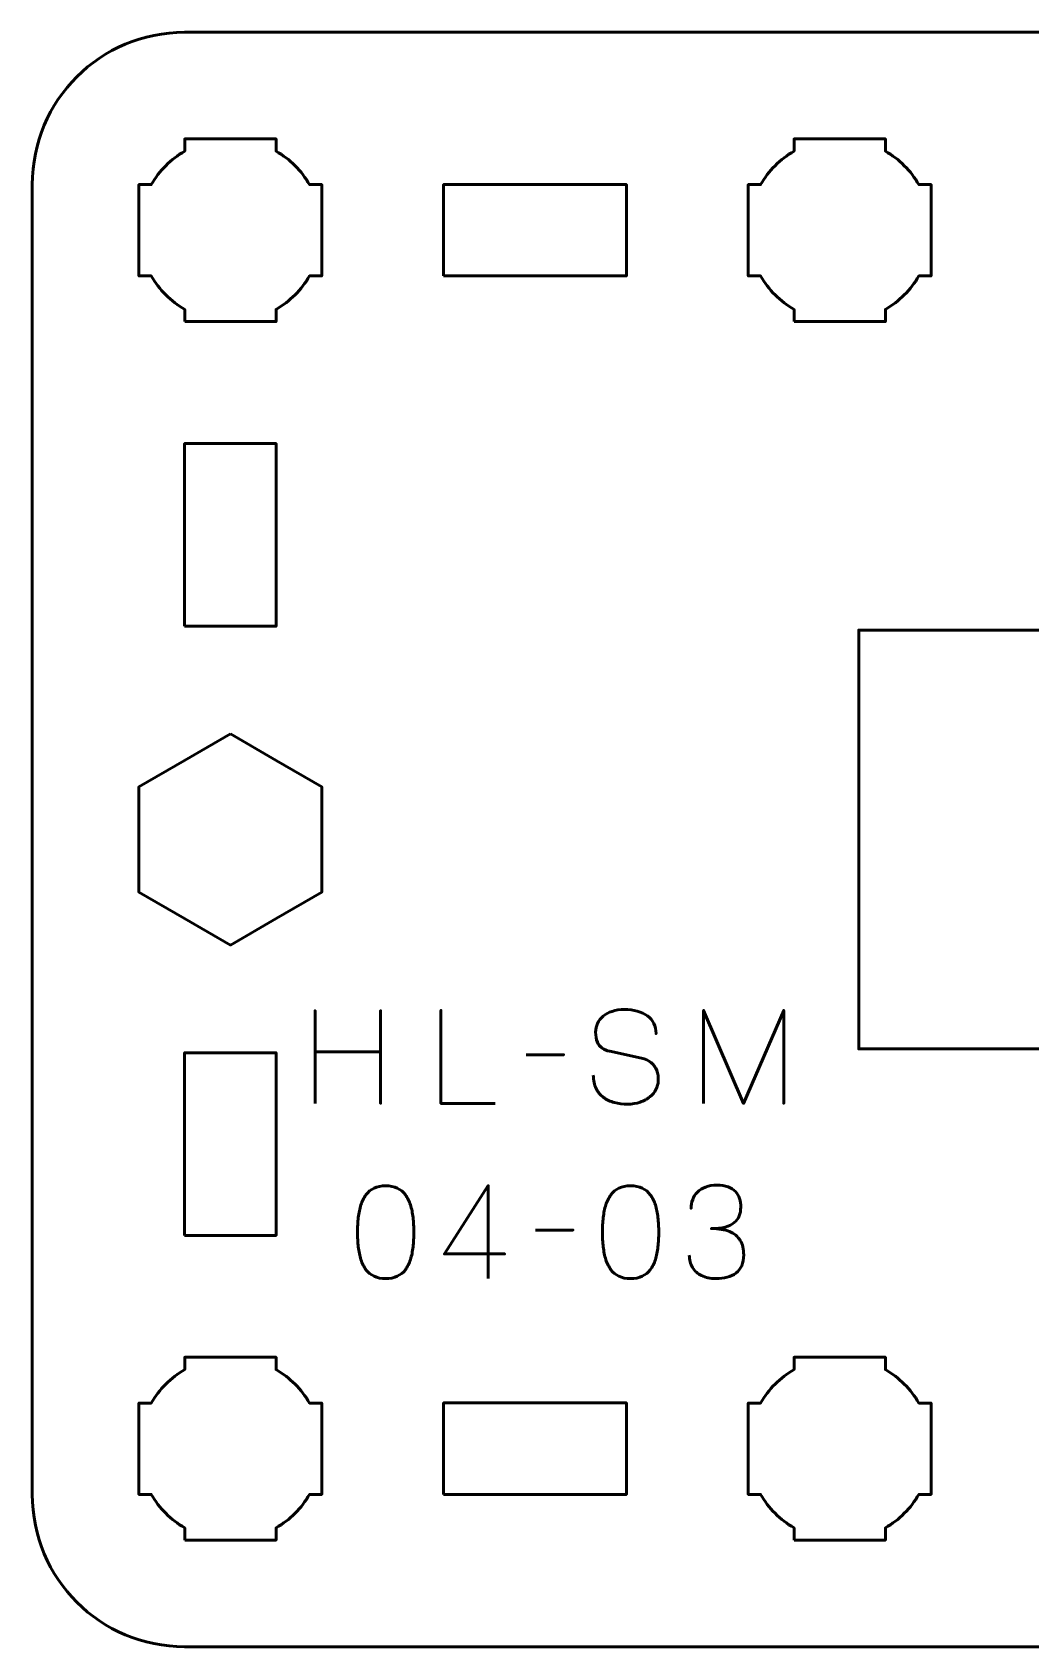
# Model space of a CAD drawing. Header units: centimetres. Extents: x -26.2 to 5.2, y -20.5 to -9.2.
# Drawn here: x -2.15 to 1.13, y -20.5 to -15.2 of the extents above; entities that cross this region are included whole.
import ezdxf

# ---------------------------------------------------------------- set-up
doc = ezdxf.new("R2010")
doc.units = ezdxf.units.CM
doc.header["$MEASUREMENT"] = 0
doc.layers.add('Layer 1', color=7, linetype='Continuous')

msp = doc.modelspace()

# ---------------------------------------------------------------- linework, layer by layer
at = {"layer": 'Layer 1', "color": 250, "lineweight": 53}
msp.add_open_spline([(5.14988, -20.00013), (5.1498, -20.27719), (4.92673, -20.50007), (4.64978, -20.50007), (4.64978, -20.50007), (1.88319, -20.50007), (1.11657, -20.50007), (-1.65002, -20.50007), (-1.65002, -20.50007), (-1.92702, -20.50007), (-2.15012, -20.27698), (-2.15012, -19.99998), (-2.15012, -19.99998), (-2.15012, -19.99998), (-2.15012, -15.70012), (-2.15012, -15.70012), (-2.15012, -15.70012), (-2.15012, -15.42299), (-1.92702, -15.20003), (-1.65002, -15.20003), (-1.65002, -15.20003), (1.11657, -15.20003), (1.88319, -15.20003), (4.64978, -15.20003), (4.64978, -15.20003), (4.92678, -15.20003), (5.14988, -15.42312), (5.14988, -15.70012), (5.14988, -15.70012), (5.14988, -15.70012), (5.14988, -16.50003), (5.14988, -16.50003), (5.14988, -16.50003), (5.14988, -16.50003), (4.04988, -16.50006), (4.04988, -16.50006), (4.04988, -16.50006), (4.04988, -16.50006), (3.34988, -17.16253), (3.34988, -17.16253), (3.34988, -17.16253), (3.34988, -17.16253), (3.34988, -17.16256), (3.34988, -17.16256), (3.34988, -17.16256), (3.34988, -17.16256), (0.56243, -17.16255), (0.56243, -17.16255), (0.56243, -17.16255), (0.56243, -17.16255), (0.56243, -18.53754), (0.56243, -18.53754), (0.56243, -18.53754), (0.56243, -18.53754), (3.34988, -18.53755), (3.34988, -18.53755), (3.34988, -18.53755), (3.34988, -18.53755), (3.34988, -18.25003), (3.34988, -18.25003), (3.34988, -18.25003), (3.34988, -18.25003), (3.84988, -18.25003), (3.84988, -18.25003), (3.84988, -18.25003), (3.84988, -18.25003), (3.84988, -17.65003), (3.84988, -17.65003), (3.84988, -17.65003), (3.84988, -17.65003), (4.14988, -17.35003), (4.14988, -17.35003), (4.14988, -17.35003), (4.14988, -17.35003), (5.14988, -17.35003), (5.14988, -17.35003), (5.14988, -17.35003), (5.14988, -17.35003), (5.14988, -20.00013), (5.14988, -20.00013)], degree=3, knots=[0, 0, 0, 0, 0.05, 0.05, 0.05, 0.05, 0.1, 0.1, 0.1, 0.1, 0.15, 0.15, 0.15, 0.15, 0.2, 0.2, 0.2, 0.2, 0.25, 0.25, 0.25, 0.25, 0.3, 0.3, 0.3, 0.3, 0.35, 0.35, 0.35, 0.35, 0.4, 0.4, 0.4, 0.4, 0.45, 0.45, 0.45, 0.45, 0.5, 0.5, 0.5, 0.5, 0.55, 0.55, 0.55, 0.55, 0.6, 0.6, 0.6, 0.6, 0.65, 0.65, 0.65, 0.65, 0.7, 0.7, 0.7, 0.7, 0.75, 0.75, 0.75, 0.75, 0.8, 0.8, 0.8, 0.8, 0.85, 0.85, 0.85, 0.85, 0.9, 0.9, 0.9, 0.9, 0.95, 0.95, 0.95, 0.95, 1, 1, 1, 1], dxfattribs=at)
at = {"layer": 'Layer 1', "lineweight": 53}
for points, knots in [([(-1.64993, -16.15), (-1.64993, -16.15), (-1.64993, -16.10989), (-1.64993, -16.10989), (-1.64993, -16.10989), (-1.69554, -16.08357), (-1.73346, -16.04554), (-1.75978, -16.00007), (-1.75978, -16.00007), (-1.75978, -16.00007), (-1.8, -16.00007), (-1.8, -16.00007), (-1.8, -16.00007), (-1.8, -16.00007), (-1.8, -15.85), (-1.8, -15.85), (-1.8, -15.85), (-1.8, -15.85), (-1.8, -15.70007), (-1.8, -15.70007), (-1.8, -15.70007), (-1.8, -15.70007), (-1.75978, -15.70007), (-1.75978, -15.70007), (-1.75978, -15.70007), (-1.73346, -15.65445), (-1.69554, -15.61657), (-1.64993, -15.59025), (-1.64993, -15.59025), (-1.64993, -15.59025), (-1.64993, -15.55), (-1.64993, -15.55), (-1.64993, -15.55), (-1.64993, -15.55), (-1.5, -15.55), (-1.5, -15.55), (-1.5, -15.55), (-1.5, -15.55), (-1.34992, -15.55), (-1.34992, -15.55), (-1.34992, -15.55), (-1.34992, -15.55), (-1.34992, -15.59025), (-1.34992, -15.59025), (-1.34992, -15.59025), (-1.30445, -15.61657), (-1.26642, -15.65445), (-1.2401, -15.70007), (-1.2401, -15.70007), (-1.2401, -15.70007), (-1.19999, -15.70007), (-1.19999, -15.70007), (-1.19999, -15.70007), (-1.19999, -15.70007), (-1.19999, -15.85), (-1.19999, -15.85), (-1.19999, -15.85), (-1.19999, -15.85), (-1.19999, -16.00007), (-1.19999, -16.00007), (-1.19999, -16.00007), (-1.19999, -16.00007), (-1.2401, -16.00007), (-1.2401, -16.00007), (-1.2401, -16.00007), (-1.26642, -16.04554), (-1.30445, -16.08357), (-1.34992, -16.10989), (-1.34992, -16.10989), (-1.34992, -16.10989), (-1.34992, -16.15), (-1.34992, -16.15), (-1.34992, -16.15), (-1.34992, -16.15), (-1.5, -16.15), (-1.5, -16.15), (-1.5, -16.15), (-1.5, -16.15), (-1.64993, -16.15), (-1.64993, -16.15)], [0, 0, 0, 0, 0.05, 0.05, 0.05, 0.05, 0.1, 0.1, 0.1, 0.1, 0.15, 0.15, 0.15, 0.15, 0.2, 0.2, 0.2, 0.2, 0.25, 0.25, 0.25, 0.25, 0.3, 0.3, 0.3, 0.3, 0.35, 0.35, 0.35, 0.35, 0.4, 0.4, 0.4, 0.4, 0.45, 0.45, 0.45, 0.45, 0.5, 0.5, 0.5, 0.5, 0.55, 0.55, 0.55, 0.55, 0.6, 0.6, 0.6, 0.6, 0.65, 0.65, 0.65, 0.65, 0.7, 0.7, 0.7, 0.7, 0.75, 0.75, 0.75, 0.75, 0.8, 0.8, 0.8, 0.8, 0.85, 0.85, 0.85, 0.85, 0.9, 0.9, 0.9, 0.9, 0.95, 0.95, 0.95, 0.95, 1, 1, 1, 1]), ([(0.35007, -16.15), (0.35007, -16.15), (0.35007, -16.10989), (0.35007, -16.10989), (0.35007, -16.10989), (0.30446, -16.08357), (0.26654, -16.04554), (0.24022, -16.00007), (0.24022, -16.00007), (0.24022, -16.00007), (0.2, -16.00007), (0.2, -16.00007), (0.2, -16.00007), (0.2, -16.00007), (0.2, -15.85), (0.2, -15.85), (0.2, -15.85), (0.2, -15.85), (0.2, -15.70007), (0.2, -15.70007), (0.2, -15.70007), (0.2, -15.70007), (0.24022, -15.70007), (0.24022, -15.70007), (0.24022, -15.70007), (0.26654, -15.65445), (0.30446, -15.61657), (0.35007, -15.59025), (0.35007, -15.59025), (0.35007, -15.59025), (0.35007, -15.55), (0.35007, -15.55), (0.35007, -15.55), (0.35007, -15.55), (0.5, -15.55), (0.5, -15.55), (0.5, -15.55), (0.5, -15.55), (0.65008, -15.55), (0.65008, -15.55), (0.65008, -15.55), (0.65008, -15.55), (0.65008, -15.59025), (0.65008, -15.59025), (0.65008, -15.59025), (0.69555, -15.61657), (0.73358, -15.65445), (0.7599, -15.70007), (0.7599, -15.70007), (0.7599, -15.70007), (0.80001, -15.70007), (0.80001, -15.70007), (0.80001, -15.70007), (0.80001, -15.70007), (0.80001, -15.85), (0.80001, -15.85), (0.80001, -15.85), (0.80001, -15.85), (0.80001, -16.00007), (0.80001, -16.00007), (0.80001, -16.00007), (0.80001, -16.00007), (0.7599, -16.00007), (0.7599, -16.00007), (0.7599, -16.00007), (0.73358, -16.04554), (0.69555, -16.08357), (0.65008, -16.10989), (0.65008, -16.10989), (0.65008, -16.10989), (0.65008, -16.15), (0.65008, -16.15), (0.65008, -16.15), (0.65008, -16.15), (0.5, -16.15), (0.5, -16.15), (0.5, -16.15), (0.5, -16.15), (0.35007, -16.15), (0.35007, -16.15)], [0, 0, 0, 0, 0.05, 0.05, 0.05, 0.05, 0.1, 0.1, 0.1, 0.1, 0.15, 0.15, 0.15, 0.15, 0.2, 0.2, 0.2, 0.2, 0.25, 0.25, 0.25, 0.25, 0.3, 0.3, 0.3, 0.3, 0.35, 0.35, 0.35, 0.35, 0.4, 0.4, 0.4, 0.4, 0.45, 0.45, 0.45, 0.45, 0.5, 0.5, 0.5, 0.5, 0.55, 0.55, 0.55, 0.55, 0.6, 0.6, 0.6, 0.6, 0.65, 0.65, 0.65, 0.65, 0.7, 0.7, 0.7, 0.7, 0.75, 0.75, 0.75, 0.75, 0.8, 0.8, 0.8, 0.8, 0.85, 0.85, 0.85, 0.85, 0.9, 0.9, 0.9, 0.9, 0.95, 0.95, 0.95, 0.95, 1, 1, 1, 1]), ([(-0.79999, -16.00007), (-0.79999, -16.00007), (-0.79999, -15.70007), (-0.79999, -15.70007), (-0.79999, -15.70007), (-0.79999, -15.70007), (-0.19998, -15.70007), (-0.19998, -15.70007), (-0.19998, -15.70007), (-0.19998, -15.70007), (-0.19998, -16.00007), (-0.19998, -16.00007), (-0.19998, -16.00007), (-0.19998, -16.00007), (-0.79999, -16.00007), (-0.79999, -16.00007)], [0, 0, 0, 0, 0.25, 0.25, 0.25, 0.25, 0.5, 0.5, 0.5, 0.5, 0.75, 0.75, 0.75, 0.75, 1, 1, 1, 1]), ([(-1.65007, -17.15002), (-1.65007, -17.15002), (-1.65007, -16.55002), (-1.65007, -16.55002), (-1.65007, -16.55002), (-1.65007, -16.55002), (-1.35007, -16.55002), (-1.35007, -16.55002), (-1.35007, -16.55002), (-1.35007, -16.55002), (-1.35007, -17.15002), (-1.35007, -17.15002), (-1.35007, -17.15002), (-1.35007, -17.15002), (-1.65007, -17.15002), (-1.65007, -17.15002)], [0, 0, 0, 0, 0.25, 0.25, 0.25, 0.25, 0.5, 0.5, 0.5, 0.5, 0.75, 0.75, 0.75, 0.75, 1, 1, 1, 1]), ([(-1.50008, -17.50367), (-1.50008, -17.50367), (-1.35007, -17.59027), (-1.35007, -17.59027), (-1.35007, -17.59027), (-1.35007, -17.59027), (-1.20008, -17.67687), (-1.20008, -17.67687), (-1.20008, -17.67687), (-1.20008, -17.67687), (-1.20008, -17.85008), (-1.20008, -17.85008), (-1.20008, -17.85008), (-1.20008, -17.85008), (-1.20008, -18.02329), (-1.20008, -18.02329), (-1.20008, -18.02329), (-1.20008, -18.02329), (-1.35007, -18.10989), (-1.35007, -18.10989), (-1.35007, -18.10989), (-1.35007, -18.10989), (-1.50008, -18.19649), (-1.50008, -18.19649), (-1.50008, -18.19649), (-1.50008, -18.19649), (-1.65009, -18.10989), (-1.65009, -18.10989), (-1.65009, -18.10989), (-1.65009, -18.10989), (-1.80008, -18.02329), (-1.80008, -18.02329), (-1.80008, -18.02329), (-1.80008, -18.02329), (-1.80008, -17.85008), (-1.80008, -17.85008), (-1.80008, -17.85008), (-1.80008, -17.85008), (-1.80008, -17.67687), (-1.80008, -17.67687), (-1.80008, -17.67687), (-1.80008, -17.67687), (-1.65009, -17.59027), (-1.65009, -17.59027), (-1.65009, -17.59027), (-1.65009, -17.59027), (-1.50008, -17.50367), (-1.50008, -17.50367)], [0, 0, 0, 0, 0.0833333, 0.0833333, 0.0833333, 0.0833333, 0.1666667, 0.1666667, 0.1666667, 0.1666667, 0.25, 0.25, 0.25, 0.25, 0.3333333, 0.3333333, 0.3333333, 0.3333333, 0.4166667, 0.4166667, 0.4166667, 0.4166667, 0.5, 0.5, 0.5, 0.5, 0.5833333, 0.5833333, 0.5833333, 0.5833333, 0.6666667, 0.6666667, 0.6666667, 0.6666667, 0.75, 0.75, 0.75, 0.75, 0.8333333, 0.8333333, 0.8333333, 0.8333333, 0.9166667, 0.9166667, 0.9166667, 0.9166667, 1, 1, 1, 1]), ([(-1.65007, -19.14999), (-1.65007, -19.14999), (-1.65007, -18.54998), (-1.65007, -18.54998), (-1.65007, -18.54998), (-1.65007, -18.54998), (-1.35007, -18.54998), (-1.35007, -18.54998), (-1.35007, -18.54998), (-1.35007, -18.54998), (-1.35007, -19.14999), (-1.35007, -19.14999), (-1.35007, -19.14999), (-1.35007, -19.14999), (-1.65007, -19.14999), (-1.65007, -19.14999)], [0, 0, 0, 0, 0.25, 0.25, 0.25, 0.25, 0.5, 0.5, 0.5, 0.5, 0.75, 0.75, 0.75, 0.75, 1, 1, 1, 1]), ([(-1.64993, -20.15), (-1.64993, -20.15), (-1.64993, -20.10989), (-1.64993, -20.10989), (-1.64993, -20.10989), (-1.69554, -20.08357), (-1.73346, -20.04554), (-1.75978, -20.00007), (-1.75978, -20.00007), (-1.75978, -20.00007), (-1.8, -20.00007), (-1.8, -20.00007), (-1.8, -20.00007), (-1.8, -20.00007), (-1.8, -19.85), (-1.8, -19.85), (-1.8, -19.85), (-1.8, -19.85), (-1.8, -19.70007), (-1.8, -19.70007), (-1.8, -19.70007), (-1.8, -19.70007), (-1.75978, -19.70007), (-1.75978, -19.70007), (-1.75978, -19.70007), (-1.73346, -19.65445), (-1.69554, -19.61657), (-1.64993, -19.59025), (-1.64993, -19.59025), (-1.64993, -19.59025), (-1.64993, -19.55), (-1.64993, -19.55), (-1.64993, -19.55), (-1.64993, -19.55), (-1.5, -19.55), (-1.5, -19.55), (-1.5, -19.55), (-1.5, -19.55), (-1.34992, -19.55), (-1.34992, -19.55), (-1.34992, -19.55), (-1.34992, -19.55), (-1.34992, -19.59025), (-1.34992, -19.59025), (-1.34992, -19.59025), (-1.30445, -19.61657), (-1.26642, -19.65445), (-1.2401, -19.70007), (-1.2401, -19.70007), (-1.2401, -19.70007), (-1.19999, -19.70007), (-1.19999, -19.70007), (-1.19999, -19.70007), (-1.19999, -19.70007), (-1.19999, -19.85), (-1.19999, -19.85), (-1.19999, -19.85), (-1.19999, -19.85), (-1.19999, -20.00007), (-1.19999, -20.00007), (-1.19999, -20.00007), (-1.19999, -20.00007), (-1.2401, -20.00007), (-1.2401, -20.00007), (-1.2401, -20.00007), (-1.26642, -20.04554), (-1.30445, -20.08357), (-1.34992, -20.10989), (-1.34992, -20.10989), (-1.34992, -20.10989), (-1.34992, -20.15), (-1.34992, -20.15), (-1.34992, -20.15), (-1.34992, -20.15), (-1.5, -20.15), (-1.5, -20.15), (-1.5, -20.15), (-1.5, -20.15), (-1.64993, -20.15), (-1.64993, -20.15)], [0, 0, 0, 0, 0.05, 0.05, 0.05, 0.05, 0.1, 0.1, 0.1, 0.1, 0.15, 0.15, 0.15, 0.15, 0.2, 0.2, 0.2, 0.2, 0.25, 0.25, 0.25, 0.25, 0.3, 0.3, 0.3, 0.3, 0.35, 0.35, 0.35, 0.35, 0.4, 0.4, 0.4, 0.4, 0.45, 0.45, 0.45, 0.45, 0.5, 0.5, 0.5, 0.5, 0.55, 0.55, 0.55, 0.55, 0.6, 0.6, 0.6, 0.6, 0.65, 0.65, 0.65, 0.65, 0.7, 0.7, 0.7, 0.7, 0.75, 0.75, 0.75, 0.75, 0.8, 0.8, 0.8, 0.8, 0.85, 0.85, 0.85, 0.85, 0.9, 0.9, 0.9, 0.9, 0.95, 0.95, 0.95, 0.95, 1, 1, 1, 1]), ([(0.35007, -20.15), (0.35007, -20.15), (0.35007, -20.10989), (0.35007, -20.10989), (0.35007, -20.10989), (0.30446, -20.08357), (0.26654, -20.04554), (0.24022, -20.00007), (0.24022, -20.00007), (0.24022, -20.00007), (0.2, -20.00007), (0.2, -20.00007), (0.2, -20.00007), (0.2, -20.00007), (0.2, -19.85), (0.2, -19.85), (0.2, -19.85), (0.2, -19.85), (0.2, -19.70007), (0.2, -19.70007), (0.2, -19.70007), (0.2, -19.70007), (0.24022, -19.70007), (0.24022, -19.70007), (0.24022, -19.70007), (0.26654, -19.65445), (0.30446, -19.61657), (0.35007, -19.59025), (0.35007, -19.59025), (0.35007, -19.59025), (0.35007, -19.55), (0.35007, -19.55), (0.35007, -19.55), (0.35007, -19.55), (0.5, -19.55), (0.5, -19.55), (0.5, -19.55), (0.5, -19.55), (0.65008, -19.55), (0.65008, -19.55), (0.65008, -19.55), (0.65008, -19.55), (0.65008, -19.59025), (0.65008, -19.59025), (0.65008, -19.59025), (0.69555, -19.61657), (0.73358, -19.65445), (0.7599, -19.70007), (0.7599, -19.70007), (0.7599, -19.70007), (0.80001, -19.70007), (0.80001, -19.70007), (0.80001, -19.70007), (0.80001, -19.70007), (0.80001, -19.85), (0.80001, -19.85), (0.80001, -19.85), (0.80001, -19.85), (0.80001, -20.00007), (0.80001, -20.00007), (0.80001, -20.00007), (0.80001, -20.00007), (0.7599, -20.00007), (0.7599, -20.00007), (0.7599, -20.00007), (0.73358, -20.04554), (0.69555, -20.08357), (0.65008, -20.10989), (0.65008, -20.10989), (0.65008, -20.10989), (0.65008, -20.15), (0.65008, -20.15), (0.65008, -20.15), (0.65008, -20.15), (0.5, -20.15), (0.5, -20.15), (0.5, -20.15), (0.5, -20.15), (0.35007, -20.15), (0.35007, -20.15)], [0, 0, 0, 0, 0.05, 0.05, 0.05, 0.05, 0.1, 0.1, 0.1, 0.1, 0.15, 0.15, 0.15, 0.15, 0.2, 0.2, 0.2, 0.2, 0.25, 0.25, 0.25, 0.25, 0.3, 0.3, 0.3, 0.3, 0.35, 0.35, 0.35, 0.35, 0.4, 0.4, 0.4, 0.4, 0.45, 0.45, 0.45, 0.45, 0.5, 0.5, 0.5, 0.5, 0.55, 0.55, 0.55, 0.55, 0.6, 0.6, 0.6, 0.6, 0.65, 0.65, 0.65, 0.65, 0.7, 0.7, 0.7, 0.7, 0.75, 0.75, 0.75, 0.75, 0.8, 0.8, 0.8, 0.8, 0.85, 0.85, 0.85, 0.85, 0.9, 0.9, 0.9, 0.9, 0.95, 0.95, 0.95, 0.95, 1, 1, 1, 1]), ([(-0.79999, -19.99994), (-0.79999, -19.99994), (-0.79999, -19.69993), (-0.79999, -19.69993), (-0.79999, -19.69993), (-0.79999, -19.69993), (-0.19998, -19.69993), (-0.19998, -19.69993), (-0.19998, -19.69993), (-0.19998, -19.69993), (-0.19998, -19.99994), (-0.19998, -19.99994), (-0.19998, -19.99994), (-0.19998, -19.99994), (-0.79999, -19.99994), (-0.79999, -19.99994)], [0, 0, 0, 0, 0.25, 0.25, 0.25, 0.25, 0.5, 0.5, 0.5, 0.5, 0.75, 0.75, 0.75, 0.75, 1, 1, 1, 1])]:
    msp.add_open_spline(points, degree=3, knots=knots, dxfattribs=at)
at = {"layer": 'Layer 1', "color": 5, "lineweight": 53}
for points, knots in [([(-1.22217, -18.71637), (-1.22217, -18.71637), (-1.22217, -18.54746), (-1.22217, -18.54746), (-1.22217, -18.54746), (-1.22217, -18.54746), (-1.0067, -18.54746), (-1.0067, -18.54746), (-1.0067, -18.54746), (-1.0067, -18.54746), (-1.0067, -18.71637), (-1.0067, -18.71637), (-1.0067, -18.71637), (-1.0067, -18.71637), (-1.0067, -18.41157), (-1.0067, -18.41157), (-1.0067, -18.41157), (-1.0067, -18.41157), (-1.0067, -18.54746), (-1.0067, -18.54746), (-1.0067, -18.54746), (-1.0067, -18.54746), (-1.22217, -18.54746), (-1.22217, -18.54746), (-1.22217, -18.54746), (-1.22217, -18.54746), (-1.22217, -18.41157), (-1.22217, -18.41157), (-1.22217, -18.41157), (-1.22217, -18.41157), (-1.22217, -18.71637), (-1.22217, -18.71637)], [0, 0, 0, 0, 0.125, 0.125, 0.125, 0.125, 0.25, 0.25, 0.25, 0.25, 0.375, 0.375, 0.375, 0.375, 0.5, 0.5, 0.5, 0.5, 0.625, 0.625, 0.625, 0.625, 0.75, 0.75, 0.75, 0.75, 0.875, 0.875, 0.875, 0.875, 1, 1, 1, 1]), ([(-0.63078, -18.71637), (-0.63078, -18.71637), (-0.809, -18.71637), (-0.809, -18.71637), (-0.809, -18.71637), (-0.809, -18.71637), (-0.809, -18.41115), (-0.809, -18.41115), (-0.809, -18.41115), (-0.809, -18.41115), (-0.809, -18.71637), (-0.809, -18.71637), (-0.809, -18.71637), (-0.809, -18.71637), (-0.63078, -18.71637), (-0.63078, -18.71637)], [0, 0, 0, 0, 0.25, 0.25, 0.25, 0.25, 0.5, 0.5, 0.5, 0.5, 0.75, 0.75, 0.75, 0.75, 1, 1, 1, 1]), ([(-0.30863, -18.62408), (-0.30849, -18.64095), (-0.30553, -18.65541), (-0.2996, -18.66748), (-0.2996, -18.66748), (-0.29374, -18.67947), (-0.28556, -18.68928), (-0.27526, -18.6969), (-0.27526, -18.6969), (-0.26489, -18.70445), (-0.25296, -18.71002), (-0.23949, -18.71362), (-0.23949, -18.71362), (-0.22608, -18.71715), (-0.21169, -18.71891), (-0.19645, -18.71891), (-0.19645, -18.71891), (-0.18107, -18.71884), (-0.16724, -18.71658), (-0.15489, -18.71228), (-0.15489, -18.71228), (-0.14261, -18.70797), (-0.1321, -18.70219), (-0.12328, -18.69492), (-0.12328, -18.69492), (-0.11453, -18.68765), (-0.10776, -18.67954), (-0.10296, -18.67051), (-0.10296, -18.67051), (-0.09816, -18.66148), (-0.09562, -18.65224), (-0.09527, -18.64271), (-0.09527, -18.64271), (-0.09485, -18.63022), (-0.09668, -18.61879), (-0.1007, -18.60849), (-0.1007, -18.60849), (-0.10473, -18.59819), (-0.11094, -18.58958), (-0.11933, -18.58253), (-0.11933, -18.58253), (-0.12766, -18.57547), (-0.13817, -18.57053), (-0.15073, -18.56778), (-0.15073, -18.56778), (-0.15073, -18.56778), (-0.25444, -18.54534), (-0.25444, -18.54534), (-0.25444, -18.54534), (-0.26418, -18.5433), (-0.27258, -18.53984), (-0.27949, -18.53504), (-0.27949, -18.53504), (-0.28641, -18.53018), (-0.29177, -18.52347), (-0.29544, -18.51486), (-0.29544, -18.51486), (-0.29911, -18.50633), (-0.30101, -18.49546), (-0.30101, -18.48227), (-0.30101, -18.48227), (-0.30101, -18.47225), (-0.29896, -18.4628), (-0.2948, -18.45391), (-0.2948, -18.45391), (-0.29071, -18.44502), (-0.28464, -18.43718), (-0.27667, -18.43027), (-0.27667, -18.43027), (-0.2687, -18.42343), (-0.25882, -18.41806), (-0.24711, -18.41418), (-0.24711, -18.41418), (-0.23532, -18.41023), (-0.22185, -18.40826), (-0.20661, -18.40819), (-0.20661, -18.40819), (-0.1913, -18.40819), (-0.17726, -18.40995), (-0.16442, -18.41348), (-0.16442, -18.41348), (-0.15165, -18.41701), (-0.14057, -18.42209), (-0.13126, -18.42886), (-0.13126, -18.42886), (-0.12194, -18.43563), (-0.11475, -18.44396), (-0.10981, -18.45369), (-0.10981, -18.45369), (-0.10487, -18.4635), (-0.10254, -18.47472), (-0.10289, -18.48735), (-0.10289, -18.48735), (-0.10254, -18.47472), (-0.10487, -18.4635), (-0.10981, -18.45369), (-0.10981, -18.45369), (-0.11475, -18.44396), (-0.12194, -18.43563), (-0.13126, -18.42886), (-0.13126, -18.42886), (-0.14057, -18.42209), (-0.15165, -18.41701), (-0.16442, -18.41348), (-0.16442, -18.41348), (-0.17726, -18.40995), (-0.1913, -18.40819), (-0.20661, -18.40819), (-0.20661, -18.40819), (-0.22185, -18.40826), (-0.23532, -18.41023), (-0.24711, -18.41418), (-0.24711, -18.41418), (-0.25882, -18.41806), (-0.2687, -18.42343), (-0.27667, -18.43027), (-0.27667, -18.43027), (-0.28464, -18.43718), (-0.29071, -18.44502), (-0.2948, -18.45391), (-0.2948, -18.45391), (-0.29896, -18.4628), (-0.30101, -18.47225), (-0.30101, -18.48227), (-0.30101, -18.48227), (-0.30101, -18.49546), (-0.29918, -18.50633), (-0.29565, -18.51479), (-0.29565, -18.51479), (-0.29205, -18.52333), (-0.28676, -18.52996), (-0.27984, -18.53483), (-0.27984, -18.53483), (-0.27293, -18.53963), (-0.26446, -18.54316), (-0.25444, -18.54534), (-0.25444, -18.54534), (-0.25444, -18.54534), (-0.15073, -18.56778), (-0.15073, -18.56778), (-0.15073, -18.56778), (-0.13789, -18.57053), (-0.1273, -18.57547), (-0.11898, -18.58253), (-0.11898, -18.58253), (-0.11058, -18.58958), (-0.10444, -18.59819), (-0.10049, -18.60849), (-0.10049, -18.60849), (-0.09661, -18.61879), (-0.09485, -18.63022), (-0.09527, -18.64271), (-0.09527, -18.64271), (-0.09562, -18.65224), (-0.09816, -18.66148), (-0.10296, -18.67051), (-0.10296, -18.67051), (-0.10776, -18.67954), (-0.11453, -18.68765), (-0.12328, -18.69492), (-0.12328, -18.69492), (-0.1321, -18.70219), (-0.14261, -18.70797), (-0.15489, -18.71228), (-0.15489, -18.71228), (-0.16724, -18.71658), (-0.18107, -18.71884), (-0.19645, -18.71891), (-0.19645, -18.71891), (-0.21169, -18.71891), (-0.22608, -18.71715), (-0.23949, -18.71362), (-0.23949, -18.71362), (-0.25296, -18.71002), (-0.26489, -18.70445), (-0.27526, -18.6969), (-0.27526, -18.6969), (-0.28556, -18.68928), (-0.29374, -18.67947), (-0.2996, -18.66748), (-0.2996, -18.66748), (-0.30553, -18.65541), (-0.30849, -18.64095), (-0.30863, -18.62408)], [0, 0, 0, 0, 0.0217391, 0.0217391, 0.0217391, 0.0217391, 0.0434783, 0.0434783, 0.0434783, 0.0434783, 0.0652174, 0.0652174, 0.0652174, 0.0652174, 0.0869565, 0.0869565, 0.0869565, 0.0869565, 0.1086957, 0.1086957, 0.1086957, 0.1086957, 0.1304348, 0.1304348, 0.1304348, 0.1304348, 0.1521739, 0.1521739, 0.1521739, 0.1521739, 0.173913, 0.173913, 0.173913, 0.173913, 0.1956522, 0.1956522, 0.1956522, 0.1956522, 0.2173913, 0.2173913, 0.2173913, 0.2173913, 0.2391304, 0.2391304, 0.2391304, 0.2391304, 0.2608696, 0.2608696, 0.2608696, 0.2608696, 0.2826087, 0.2826087, 0.2826087, 0.2826087, 0.3043478, 0.3043478, 0.3043478, 0.3043478, 0.326087, 0.326087, 0.326087, 0.326087, 0.3478261, 0.3478261, 0.3478261, 0.3478261, 0.3695652, 0.3695652, 0.3695652, 0.3695652, 0.3913043, 0.3913043, 0.3913043, 0.3913043, 0.4130435, 0.4130435, 0.4130435, 0.4130435, 0.4347826, 0.4347826, 0.4347826, 0.4347826, 0.4565217, 0.4565217, 0.4565217, 0.4565217, 0.4782609, 0.4782609, 0.4782609, 0.4782609, 0.5, 0.5, 0.5, 0.5, 0.5217391, 0.5217391, 0.5217391, 0.5217391, 0.5434783, 0.5434783, 0.5434783, 0.5434783, 0.5652174, 0.5652174, 0.5652174, 0.5652174, 0.5869565, 0.5869565, 0.5869565, 0.5869565, 0.6086957, 0.6086957, 0.6086957, 0.6086957, 0.6304348, 0.6304348, 0.6304348, 0.6304348, 0.6521739, 0.6521739, 0.6521739, 0.6521739, 0.673913, 0.673913, 0.673913, 0.673913, 0.6956522, 0.6956522, 0.6956522, 0.6956522, 0.7173913, 0.7173913, 0.7173913, 0.7173913, 0.7391304, 0.7391304, 0.7391304, 0.7391304, 0.7608696, 0.7608696, 0.7608696, 0.7608696, 0.7826087, 0.7826087, 0.7826087, 0.7826087, 0.8043478, 0.8043478, 0.8043478, 0.8043478, 0.826087, 0.826087, 0.826087, 0.826087, 0.8478261, 0.8478261, 0.8478261, 0.8478261, 0.8695652, 0.8695652, 0.8695652, 0.8695652, 0.8913043, 0.8913043, 0.8913043, 0.8913043, 0.9130435, 0.9130435, 0.9130435, 0.9130435, 0.9347826, 0.9347826, 0.9347826, 0.9347826, 0.9565217, 0.9565217, 0.9565217, 0.9565217, 0.9782609, 0.9782609, 0.9782609, 0.9782609, 1, 1, 1, 1]), ([(0.05332, -18.71637), (0.05332, -18.71637), (0.05332, -18.41115), (0.05332, -18.41115), (0.05332, -18.41115), (0.05332, -18.41115), (0.18455, -18.71637), (0.18455, -18.71637), (0.18455, -18.71637), (0.18455, -18.71637), (0.31621, -18.41115), (0.31621, -18.41115), (0.31621, -18.41115), (0.31621, -18.41115), (0.31621, -18.71637), (0.31621, -18.71637), (0.31621, -18.71637), (0.31621, -18.71637), (0.31621, -18.41115), (0.31621, -18.41115), (0.31621, -18.41115), (0.31621, -18.41115), (0.18455, -18.71637), (0.18455, -18.71637), (0.18455, -18.71637), (0.18455, -18.71637), (0.05332, -18.41115), (0.05332, -18.41115), (0.05332, -18.41115), (0.05332, -18.41115), (0.05332, -18.71637), (0.05332, -18.71637)], [0, 0, 0, 0, 0.125, 0.125, 0.125, 0.125, 0.25, 0.25, 0.25, 0.25, 0.375, 0.375, 0.375, 0.375, 0.5, 0.5, 0.5, 0.5, 0.625, 0.625, 0.625, 0.625, 0.75, 0.75, 0.75, 0.75, 0.875, 0.875, 0.875, 0.875, 1, 1, 1, 1]), ([(-0.52876, -18.55677), (-0.52876, -18.55677), (-0.40557, -18.55677), (-0.40557, -18.55677), (-0.40557, -18.55677), (-0.40557, -18.55677), (-0.52876, -18.55677), (-0.52876, -18.55677)], [0, 0, 0, 0, 0.5, 0.5, 0.5, 0.5, 1, 1, 1, 1]), ([(-0.99018, -19.29168), (-0.97537, -19.29161), (-0.9626, -19.289), (-0.95194, -19.28392), (-0.95194, -19.28392), (-0.94136, -19.27884), (-0.93254, -19.27157), (-0.92549, -19.26233), (-0.92549, -19.26233), (-0.9185, -19.25302), (-0.913, -19.24201), (-0.90891, -19.22931), (-0.90891, -19.22931), (-0.90488, -19.21661), (-0.90199, -19.20271), (-0.90037, -19.18747), (-0.90037, -19.18747), (-0.89867, -19.17223), (-0.89783, -19.15621), (-0.8979, -19.13928), (-0.8979, -19.13928), (-0.89783, -19.12242), (-0.89867, -19.1064), (-0.90037, -19.09123), (-0.90037, -19.09123), (-0.90199, -19.07606), (-0.90488, -19.06209), (-0.90891, -19.04939), (-0.90891, -19.04939), (-0.913, -19.03676), (-0.9185, -19.02576), (-0.92549, -19.01637), (-0.92549, -19.01637), (-0.93254, -19.00706), (-0.94136, -18.99979), (-0.95194, -18.99471), (-0.95194, -18.99471), (-0.9626, -18.98956), (-0.97537, -18.98695), (-0.99018, -18.98688), (-0.99018, -18.98688), (-1.005, -18.98695), (-1.01777, -18.98956), (-1.02843, -18.99471), (-1.02843, -18.99471), (-1.03901, -18.99979), (-1.04783, -19.00706), (-1.05488, -19.01637), (-1.05488, -19.01637), (-1.06187, -19.02576), (-1.06737, -19.03676), (-1.07146, -19.04939), (-1.07146, -19.04939), (-1.07549, -19.06209), (-1.07838, -19.07606), (-1.08, -19.09123), (-1.08, -19.09123), (-1.08169, -19.1064), (-1.08254, -19.12242), (-1.08247, -19.13928), (-1.08247, -19.13928), (-1.08254, -19.15621), (-1.08169, -19.17223), (-1.08, -19.18747), (-1.08, -19.18747), (-1.07838, -19.20271), (-1.07549, -19.21661), (-1.07146, -19.22931), (-1.07146, -19.22931), (-1.06737, -19.24201), (-1.06187, -19.25302), (-1.05488, -19.26233), (-1.05488, -19.26233), (-1.04783, -19.27157), (-1.03901, -19.27884), (-1.02843, -19.28392), (-1.02843, -19.28392), (-1.01777, -19.289), (-1.005, -19.29161), (-0.99018, -19.29168)], [0, 0, 0, 0, 0.05, 0.05, 0.05, 0.05, 0.1, 0.1, 0.1, 0.1, 0.15, 0.15, 0.15, 0.15, 0.2, 0.2, 0.2, 0.2, 0.25, 0.25, 0.25, 0.25, 0.3, 0.3, 0.3, 0.3, 0.35, 0.35, 0.35, 0.35, 0.4, 0.4, 0.4, 0.4, 0.45, 0.45, 0.45, 0.45, 0.5, 0.5, 0.5, 0.5, 0.55, 0.55, 0.55, 0.55, 0.6, 0.6, 0.6, 0.6, 0.65, 0.65, 0.65, 0.65, 0.7, 0.7, 0.7, 0.7, 0.75, 0.75, 0.75, 0.75, 0.8, 0.8, 0.8, 0.8, 0.85, 0.85, 0.85, 0.85, 0.9, 0.9, 0.9, 0.9, 0.95, 0.95, 0.95, 0.95, 1, 1, 1, 1]), ([(-0.99018, -19.29168), (-0.97537, -19.29161), (-0.9626, -19.289), (-0.95194, -19.28392), (-0.95194, -19.28392), (-0.94136, -19.27884), (-0.93254, -19.27157), (-0.92549, -19.26233), (-0.92549, -19.26233), (-0.9185, -19.25302), (-0.913, -19.24201), (-0.90891, -19.22931), (-0.90891, -19.22931), (-0.90488, -19.21661), (-0.90199, -19.20271), (-0.90037, -19.18747), (-0.90037, -19.18747), (-0.89867, -19.17223), (-0.89783, -19.15621), (-0.8979, -19.13928), (-0.8979, -19.13928), (-0.89783, -19.12242), (-0.89867, -19.1064), (-0.90037, -19.09123), (-0.90037, -19.09123), (-0.90199, -19.07606), (-0.90488, -19.06209), (-0.90891, -19.04939), (-0.90891, -19.04939), (-0.913, -19.03676), (-0.9185, -19.02576), (-0.92549, -19.01637), (-0.92549, -19.01637), (-0.93254, -19.00706), (-0.94136, -18.99979), (-0.95194, -18.99471), (-0.95194, -18.99471), (-0.9626, -18.98956), (-0.97537, -18.98695), (-0.99018, -18.98688), (-0.99018, -18.98688), (-1.005, -18.98695), (-1.01777, -18.98956), (-1.02843, -18.99471), (-1.02843, -18.99471), (-1.03901, -18.99979), (-1.04783, -19.00706), (-1.05488, -19.01637), (-1.05488, -19.01637), (-1.06187, -19.02576), (-1.06737, -19.03676), (-1.07146, -19.04939), (-1.07146, -19.04939), (-1.07549, -19.06209), (-1.07838, -19.07606), (-1.08, -19.09123), (-1.08, -19.09123), (-1.08169, -19.1064), (-1.08254, -19.12242), (-1.08247, -19.13928), (-1.08247, -19.13928), (-1.08254, -19.15621), (-1.08169, -19.17223), (-1.08, -19.18747), (-1.08, -19.18747), (-1.07838, -19.20271), (-1.07549, -19.21661), (-1.07146, -19.22931), (-1.07146, -19.22931), (-1.06737, -19.24201), (-1.06187, -19.25302), (-1.05488, -19.26233), (-1.05488, -19.26233), (-1.04783, -19.27157), (-1.03901, -19.27884), (-1.02843, -19.28392), (-1.02843, -19.28392), (-1.01777, -19.289), (-1.005, -19.29161), (-0.99018, -19.29168)], [0, 0, 0, 0, 0.05, 0.05, 0.05, 0.05, 0.1, 0.1, 0.1, 0.1, 0.15, 0.15, 0.15, 0.15, 0.2, 0.2, 0.2, 0.2, 0.25, 0.25, 0.25, 0.25, 0.3, 0.3, 0.3, 0.3, 0.35, 0.35, 0.35, 0.35, 0.4, 0.4, 0.4, 0.4, 0.45, 0.45, 0.45, 0.45, 0.5, 0.5, 0.5, 0.5, 0.55, 0.55, 0.55, 0.55, 0.6, 0.6, 0.6, 0.6, 0.65, 0.65, 0.65, 0.65, 0.7, 0.7, 0.7, 0.7, 0.75, 0.75, 0.75, 0.75, 0.8, 0.8, 0.8, 0.8, 0.85, 0.85, 0.85, 0.85, 0.9, 0.9, 0.9, 0.9, 0.95, 0.95, 0.95, 0.95, 1, 1, 1, 1]), ([(-0.65364, -19.29168), (-0.65364, -19.29168), (-0.65364, -18.98646), (-0.65364, -18.98646), (-0.65364, -18.98646), (-0.65364, -18.98646), (-0.79757, -19.2104), (-0.79757, -19.2104), (-0.79757, -19.2104), (-0.79757, -19.2104), (-0.59945, -19.2104), (-0.59945, -19.2104), (-0.59945, -19.2104), (-0.59945, -19.2104), (-0.79757, -19.2104), (-0.79757, -19.2104), (-0.79757, -19.2104), (-0.79757, -19.2104), (-0.65364, -18.98646), (-0.65364, -18.98646), (-0.65364, -18.98646), (-0.65364, -18.98646), (-0.65364, -19.29168), (-0.65364, -19.29168)], [0, 0, 0, 0, 0.1666667, 0.1666667, 0.1666667, 0.1666667, 0.3333333, 0.3333333, 0.3333333, 0.3333333, 0.5, 0.5, 0.5, 0.5, 0.6666667, 0.6666667, 0.6666667, 0.6666667, 0.8333333, 0.8333333, 0.8333333, 0.8333333, 1, 1, 1, 1]), ([(-0.18628, -19.29168), (-0.17147, -19.29161), (-0.1587, -19.289), (-0.14804, -19.28392), (-0.14804, -19.28392), (-0.13746, -19.27884), (-0.12864, -19.27157), (-0.12159, -19.26233), (-0.12159, -19.26233), (-0.1146, -19.25302), (-0.1091, -19.24201), (-0.10501, -19.22931), (-0.10501, -19.22931), (-0.10098, -19.21661), (-0.09809, -19.20271), (-0.09647, -19.18747), (-0.09647, -19.18747), (-0.09477, -19.17223), (-0.09393, -19.15621), (-0.094, -19.13928), (-0.094, -19.13928), (-0.09393, -19.12242), (-0.09477, -19.1064), (-0.09647, -19.09123), (-0.09647, -19.09123), (-0.09809, -19.07606), (-0.10098, -19.06209), (-0.10501, -19.04939), (-0.10501, -19.04939), (-0.1091, -19.03676), (-0.1146, -19.02576), (-0.12159, -19.01637), (-0.12159, -19.01637), (-0.12864, -19.00706), (-0.13746, -18.99979), (-0.14804, -18.99471), (-0.14804, -18.99471), (-0.1587, -18.98956), (-0.17147, -18.98695), (-0.18628, -18.98688), (-0.18628, -18.98688), (-0.2011, -18.98695), (-0.21387, -18.98956), (-0.22453, -18.99471), (-0.22453, -18.99471), (-0.23511, -18.99979), (-0.24393, -19.00706), (-0.25098, -19.01637), (-0.25098, -19.01637), (-0.25797, -19.02576), (-0.26347, -19.03676), (-0.26756, -19.04939), (-0.26756, -19.04939), (-0.27159, -19.06209), (-0.27448, -19.07606), (-0.2761, -19.09123), (-0.2761, -19.09123), (-0.27779, -19.1064), (-0.27864, -19.12242), (-0.27857, -19.13928), (-0.27857, -19.13928), (-0.27864, -19.15621), (-0.27779, -19.17223), (-0.2761, -19.18747), (-0.2761, -19.18747), (-0.27448, -19.20271), (-0.27159, -19.21661), (-0.26756, -19.22931), (-0.26756, -19.22931), (-0.26347, -19.24201), (-0.25797, -19.25302), (-0.25098, -19.26233), (-0.25098, -19.26233), (-0.24393, -19.27157), (-0.23511, -19.27884), (-0.22453, -19.28392), (-0.22453, -19.28392), (-0.21387, -19.289), (-0.2011, -19.29161), (-0.18628, -19.29168)], [0, 0, 0, 0, 0.05, 0.05, 0.05, 0.05, 0.1, 0.1, 0.1, 0.1, 0.15, 0.15, 0.15, 0.15, 0.2, 0.2, 0.2, 0.2, 0.25, 0.25, 0.25, 0.25, 0.3, 0.3, 0.3, 0.3, 0.35, 0.35, 0.35, 0.35, 0.4, 0.4, 0.4, 0.4, 0.45, 0.45, 0.45, 0.45, 0.5, 0.5, 0.5, 0.5, 0.55, 0.55, 0.55, 0.55, 0.6, 0.6, 0.6, 0.6, 0.65, 0.65, 0.65, 0.65, 0.7, 0.7, 0.7, 0.7, 0.75, 0.75, 0.75, 0.75, 0.8, 0.8, 0.8, 0.8, 0.85, 0.85, 0.85, 0.85, 0.9, 0.9, 0.9, 0.9, 0.95, 0.95, 0.95, 0.95, 1, 1, 1, 1]), ([(-0.18628, -19.29168), (-0.17147, -19.29161), (-0.1587, -19.289), (-0.14804, -19.28392), (-0.14804, -19.28392), (-0.13746, -19.27884), (-0.12864, -19.27157), (-0.12159, -19.26233), (-0.12159, -19.26233), (-0.1146, -19.25302), (-0.1091, -19.24201), (-0.10501, -19.22931), (-0.10501, -19.22931), (-0.10098, -19.21661), (-0.09809, -19.20271), (-0.09647, -19.18747), (-0.09647, -19.18747), (-0.09477, -19.17223), (-0.09393, -19.15621), (-0.094, -19.13928), (-0.094, -19.13928), (-0.09393, -19.12242), (-0.09477, -19.1064), (-0.09647, -19.09123), (-0.09647, -19.09123), (-0.09809, -19.07606), (-0.10098, -19.06209), (-0.10501, -19.04939), (-0.10501, -19.04939), (-0.1091, -19.03676), (-0.1146, -19.02576), (-0.12159, -19.01637), (-0.12159, -19.01637), (-0.12864, -19.00706), (-0.13746, -18.99979), (-0.14804, -18.99471), (-0.14804, -18.99471), (-0.1587, -18.98956), (-0.17147, -18.98695), (-0.18628, -18.98688), (-0.18628, -18.98688), (-0.2011, -18.98695), (-0.21387, -18.98956), (-0.22453, -18.99471), (-0.22453, -18.99471), (-0.23511, -18.99979), (-0.24393, -19.00706), (-0.25098, -19.01637), (-0.25098, -19.01637), (-0.25797, -19.02576), (-0.26347, -19.03676), (-0.26756, -19.04939), (-0.26756, -19.04939), (-0.27159, -19.06209), (-0.27448, -19.07606), (-0.2761, -19.09123), (-0.2761, -19.09123), (-0.27779, -19.1064), (-0.27864, -19.12242), (-0.27857, -19.13928), (-0.27857, -19.13928), (-0.27864, -19.15621), (-0.27779, -19.17223), (-0.2761, -19.18747), (-0.2761, -19.18747), (-0.27448, -19.20271), (-0.27159, -19.21661), (-0.26756, -19.22931), (-0.26756, -19.22931), (-0.26347, -19.24201), (-0.25797, -19.25302), (-0.25098, -19.26233), (-0.25098, -19.26233), (-0.24393, -19.27157), (-0.23511, -19.27884), (-0.22453, -19.28392), (-0.22453, -19.28392), (-0.21387, -19.289), (-0.2011, -19.29161), (-0.18628, -19.29168)], [0, 0, 0, 0, 0.05, 0.05, 0.05, 0.05, 0.1, 0.1, 0.1, 0.1, 0.15, 0.15, 0.15, 0.15, 0.2, 0.2, 0.2, 0.2, 0.25, 0.25, 0.25, 0.25, 0.3, 0.3, 0.3, 0.3, 0.35, 0.35, 0.35, 0.35, 0.4, 0.4, 0.4, 0.4, 0.45, 0.45, 0.45, 0.45, 0.5, 0.5, 0.5, 0.5, 0.55, 0.55, 0.55, 0.55, 0.6, 0.6, 0.6, 0.6, 0.65, 0.65, 0.65, 0.65, 0.7, 0.7, 0.7, 0.7, 0.75, 0.75, 0.75, 0.75, 0.8, 0.8, 0.8, 0.8, 0.85, 0.85, 0.85, 0.85, 0.9, 0.9, 0.9, 0.9, 0.95, 0.95, 0.95, 0.95, 1, 1, 1, 1]), ([(0.00633, -19.21506), (0.0064, -19.2303), (0.00993, -19.24356), (0.01691, -19.25506), (0.01691, -19.25506), (0.0239, -19.26649), (0.03385, -19.27545), (0.04683, -19.28187), (0.04683, -19.28187), (0.05981, -19.28829), (0.0754, -19.29154), (0.09354, -19.29168), (0.09354, -19.29168), (0.10715, -19.29168), (0.1195, -19.29027), (0.13072, -19.28731), (0.13072, -19.28731), (0.14187, -19.28434), (0.15146, -19.27976), (0.15958, -19.27348), (0.15958, -19.27348), (0.16769, -19.2672), (0.1739, -19.25908), (0.17834, -19.24921), (0.17834, -19.24921), (0.18272, -19.23926), (0.1849, -19.22733), (0.18497, -19.21336), (0.18497, -19.21336), (0.18505, -19.19474), (0.18124, -19.179), (0.17369, -19.16623), (0.17369, -19.16623), (0.16614, -19.15346), (0.15442, -19.14387), (0.13869, -19.13731), (0.13869, -19.13731), (0.12296, -19.13074), (0.10278, -19.12743), (0.0783, -19.12743), (0.0783, -19.12743), (0.09657, -19.1275), (0.11188, -19.12581), (0.12437, -19.12235), (0.12437, -19.12235), (0.13679, -19.11889), (0.14673, -19.11402), (0.15421, -19.10767), (0.15421, -19.10767), (0.16169, -19.10139), (0.16712, -19.09391), (0.17037, -19.08531), (0.17037, -19.08531), (0.17369, -19.07677), (0.17531, -19.06739), (0.17524, -19.05716), (0.17524, -19.05716), (0.17531, -19.04692), (0.1739, -19.03747), (0.17108, -19.02872), (0.17108, -19.02872), (0.16832, -19.01997), (0.16381, -19.01228), (0.15767, -19.00572), (0.15767, -19.00572), (0.15153, -18.99916), (0.14342, -18.99401), (0.13347, -18.99034), (0.13347, -18.99034), (0.12345, -18.98667), (0.11124, -18.98484), (0.09692, -18.98477), (0.09692, -18.98477), (0.08267, -18.98484), (0.07018, -18.98695), (0.0596, -18.99105), (0.0596, -18.99105), (0.04894, -18.99514), (0.0402, -19.00071), (0.03314, -19.00784), (0.03314, -19.00784), (0.02616, -19.01496), (0.02093, -19.02308), (0.01748, -19.03225), (0.01748, -19.03225), (0.01395, -19.04142), (0.01226, -19.05116), (0.01226, -19.06139), (0.01226, -19.06139), (0.01226, -19.05116), (0.01395, -19.04142), (0.01748, -19.03225), (0.01748, -19.03225), (0.02093, -19.02308), (0.02616, -19.01496), (0.03314, -19.00784), (0.03314, -19.00784), (0.0402, -19.00071), (0.04894, -18.99514), (0.0596, -18.99105), (0.0596, -18.99105), (0.07018, -18.98695), (0.08267, -18.98484), (0.09692, -18.98477), (0.09692, -18.98477), (0.11124, -18.98484), (0.12345, -18.98667), (0.13347, -18.99034), (0.13347, -18.99034), (0.14342, -18.99401), (0.15153, -18.99916), (0.15767, -19.00572), (0.15767, -19.00572), (0.16381, -19.01228), (0.16832, -19.01997), (0.17108, -19.02872), (0.17108, -19.02872), (0.1739, -19.03747), (0.17531, -19.04692), (0.17524, -19.05716), (0.17524, -19.05716), (0.17531, -19.06739), (0.17369, -19.07677), (0.17037, -19.08531), (0.17037, -19.08531), (0.16712, -19.09391), (0.16169, -19.10139), (0.15421, -19.10767), (0.15421, -19.10767), (0.14673, -19.11402), (0.13679, -19.11889), (0.12437, -19.12235), (0.12437, -19.12235), (0.11188, -19.12581), (0.09657, -19.1275), (0.0783, -19.12743), (0.0783, -19.12743), (0.10278, -19.12743), (0.12296, -19.13074), (0.13869, -19.13731), (0.13869, -19.13731), (0.15442, -19.14387), (0.16614, -19.15346), (0.17369, -19.16623), (0.17369, -19.16623), (0.18124, -19.179), (0.18505, -19.19474), (0.18497, -19.21336), (0.18497, -19.21336), (0.1849, -19.22733), (0.18272, -19.23926), (0.17834, -19.24921), (0.17834, -19.24921), (0.1739, -19.25908), (0.16769, -19.2672), (0.15958, -19.27348), (0.15958, -19.27348), (0.15146, -19.27976), (0.14187, -19.28434), (0.13072, -19.28731), (0.13072, -19.28731), (0.1195, -19.29027), (0.10715, -19.29168), (0.09354, -19.29168), (0.09354, -19.29168), (0.0754, -19.29154), (0.05981, -19.28829), (0.04683, -19.28187), (0.04683, -19.28187), (0.03385, -19.27545), (0.0239, -19.26649), (0.01691, -19.25506), (0.01691, -19.25506), (0.00993, -19.24356), (0.0064, -19.2303), (0.00633, -19.21506)], [0, 0, 0, 0, 0.0227273, 0.0227273, 0.0227273, 0.0227273, 0.0454545, 0.0454545, 0.0454545, 0.0454545, 0.0681818, 0.0681818, 0.0681818, 0.0681818, 0.0909091, 0.0909091, 0.0909091, 0.0909091, 0.1136364, 0.1136364, 0.1136364, 0.1136364, 0.1363636, 0.1363636, 0.1363636, 0.1363636, 0.1590909, 0.1590909, 0.1590909, 0.1590909, 0.1818182, 0.1818182, 0.1818182, 0.1818182, 0.2045455, 0.2045455, 0.2045455, 0.2045455, 0.2272727, 0.2272727, 0.2272727, 0.2272727, 0.25, 0.25, 0.25, 0.25, 0.2727273, 0.2727273, 0.2727273, 0.2727273, 0.2954545, 0.2954545, 0.2954545, 0.2954545, 0.3181818, 0.3181818, 0.3181818, 0.3181818, 0.3409091, 0.3409091, 0.3409091, 0.3409091, 0.3636364, 0.3636364, 0.3636364, 0.3636364, 0.3863636, 0.3863636, 0.3863636, 0.3863636, 0.4090909, 0.4090909, 0.4090909, 0.4090909, 0.4318182, 0.4318182, 0.4318182, 0.4318182, 0.4545455, 0.4545455, 0.4545455, 0.4545455, 0.4772727, 0.4772727, 0.4772727, 0.4772727, 0.5, 0.5, 0.5, 0.5, 0.5227273, 0.5227273, 0.5227273, 0.5227273, 0.5454545, 0.5454545, 0.5454545, 0.5454545, 0.5681818, 0.5681818, 0.5681818, 0.5681818, 0.5909091, 0.5909091, 0.5909091, 0.5909091, 0.6136364, 0.6136364, 0.6136364, 0.6136364, 0.6363636, 0.6363636, 0.6363636, 0.6363636, 0.6590909, 0.6590909, 0.6590909, 0.6590909, 0.6818182, 0.6818182, 0.6818182, 0.6818182, 0.7045455, 0.7045455, 0.7045455, 0.7045455, 0.7272727, 0.7272727, 0.7272727, 0.7272727, 0.75, 0.75, 0.75, 0.75, 0.7727273, 0.7727273, 0.7727273, 0.7727273, 0.7954545, 0.7954545, 0.7954545, 0.7954545, 0.8181818, 0.8181818, 0.8181818, 0.8181818, 0.8409091, 0.8409091, 0.8409091, 0.8409091, 0.8636364, 0.8636364, 0.8636364, 0.8636364, 0.8863636, 0.8863636, 0.8863636, 0.8863636, 0.9090909, 0.9090909, 0.9090909, 0.9090909, 0.9318182, 0.9318182, 0.9318182, 0.9318182, 0.9545455, 0.9545455, 0.9545455, 0.9545455, 0.9772727, 0.9772727, 0.9772727, 0.9772727, 1, 1, 1, 1]), ([(-0.4987, -19.13208), (-0.4987, -19.13208), (-0.37551, -19.13208), (-0.37551, -19.13208), (-0.37551, -19.13208), (-0.37551, -19.13208), (-0.4987, -19.13208), (-0.4987, -19.13208)], [0, 0, 0, 0, 0.5, 0.5, 0.5, 0.5, 1, 1, 1, 1])]:
    msp.add_open_spline(points, degree=3, knots=knots, dxfattribs=at)

doc.saveas('drawing.dxf')
